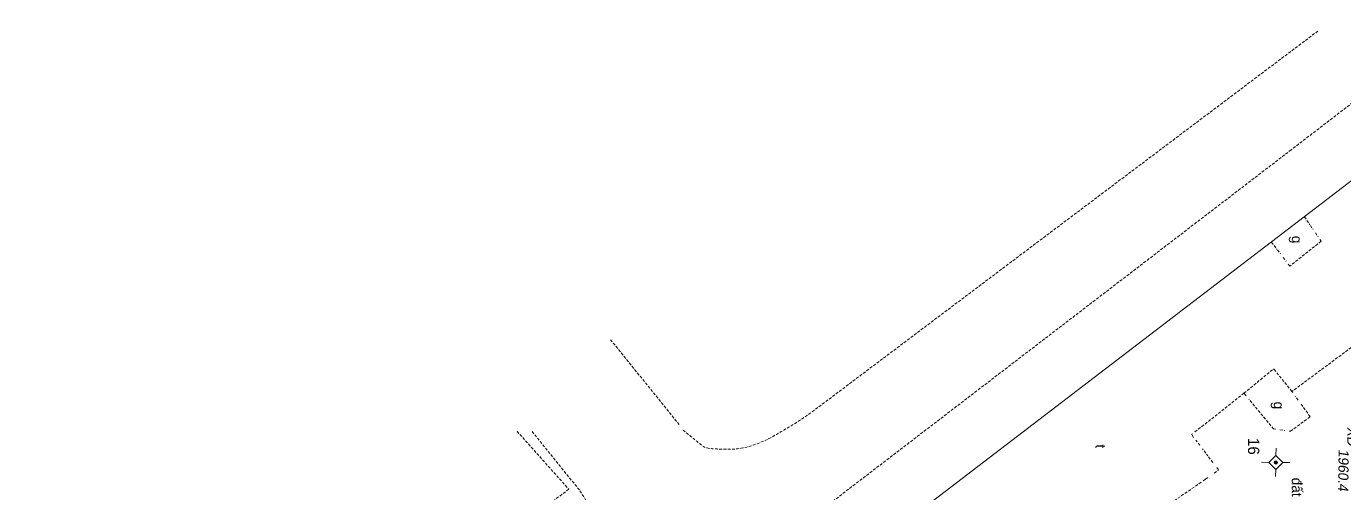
# Model space of a CAD drawing. Extents: x 601689 to 602595, y 1189742 to 1190763.
# Drawn here: x 601705 to 601821, y 1190586.4 to 1190627.6 of the extents above; entities that cross this region are included whole.
import ezdxf
from ezdxf.enums import TextEntityAlignment as Align

# ---------------------------------------------------------------- set-up
doc = ezdxf.new("R2010")
doc.units = 0
doc.header["$MEASUREMENT"] = 0
doc.linetypes.add('HIDDEN', pattern=[0.375, 0.25, -0.125])
for name, color, linetype in [('10', 250, 'Continuous'), ('11', 7, 'Continuous'), ('13', 7, 'Continuous'), ('14', 7, 'Continuous'), ('15', 7, 'Continuous'), ('22', 7, 'Continuous'), ('53', 7, 'Continuous')]:
    doc.layers.add(name, color=color, linetype=linetype)
doc.layers.get('0').off()
doc.styles.add('TXT', font='vnshx.shx')

# ---------------------------------------------------------------- blocks, each defined once
blk = doc.blocks.new('Q')
at = {"color": 7, "linetype": 'Continuous', "lineweight": 0, "style": 'TXT'}
for s, height, p in [('%%167o v%%207 th%%184ng 10 n%%168m 2001 %%174%%213n th%%184ng 5 n%%168m 2002', 0.5, (0, 5.4)), ('Ki%%211m tra th%%184ng      n%%168m', 0.5, (21, 5.4)), ('C%%172 quan %%174o v%%207: X%%221 nghi%%214p PTCN Tr%%190c %%174%%222a - B%%182n %%174%%229 ', 0.5, (0, 4.4)), ('C%%172 quan ki%%211m tra: C%%171ng ty XNK v%%181 t%%173 v%%202n d%%222ch v%%244 %%167o %%174%%185c B%%182n %%174%%229', 0.499998, (21, 4.4))]:
    blk.add_text(s, height=height, dxfattribs=at).set_placement(p)
blk = doc.blocks.new('*M2927292729272927')
at = {"layer": '13', "color": 3, "linetype": 'Continuous', "lineweight": 0}
blk.add_line((602255.794, 1189475.276), (602259.619, 1189475.276), dxfattribs=at)
at = {"layer": '13', "color": 3, "linetype": 'Continuous', "lineweight": 0, "style": 'TXT', "oblique": 7.60551}
for s, p in [('16', (602256.17, 1189476.026)), ('1960.4', (602255.794, 1189474.526))]:
    blk.add_text(s, height=0.9, dxfattribs=at).set_placement(p, align=Align.MIDDLE_LEFT)
blk.add_text('XD', height=0.9, dxfattribs=at).set_placement((602255.499, 1189475.276), align=Align.MIDDLE_RIGHT)
blk = doc.blocks.new('CENTRD')
at = {"layer": '11', "linetype": 'Continuous', "lineweight": 0}
h = blk.add_hatch(color=2, dxfattribs=at)
edge = h.paths.add_edge_path()
edge.add_arc((0, 0), 0.15, 0, 360)
at = {"layer": '11', "color": 2, "linetype": 'Continuous', "lineweight": 0}
for p, q in [((0, 1.25), (0, 0.62)), ((-0.62, 0), (-1.25, 0)), ((0, 0.62), (-0.62, 0)), ((-0.62, 0), (0, -0.62)), ((0.62, 0), (0, 0.62)), ((0, -0.62), (0.62, 0)), ((1.25, 0), (0.62, 0)), ((0, -0.62), (0, -1.25))]:
    blk.add_line(p, q, dxfattribs=at)
blk.add_circle((0, 0), 0.15, dxfattribs=at)

msp = doc.modelspace()

# ---------------------------------------------------------------- linework, layer by layer
at = {"layer": '10', "color": 7, "linetype": 'Continuous', "lineweight": 0}
msp.add_lwpolyline([(601822.3, 1190614.54), (601780.96, 1190582.9), (601781, 1190576.48), (601781.09, 1190576.21), (601783.76, 1190571.73), (601793.52, 1190553.82), (601796.09, 1190555.58), (601798.15, 1190556.88), (601798, 1190557.21), (601799.84, 1190558.49), (601844.78, 1190591.18), (601847.51, 1190593.39)], dxfattribs=at)
at = {"layer": '14', "color": 6, "linetype": 'HIDDEN', "lineweight": 0}
for p, q in [((601817.45, 1190610.82), (601817.91, 1190610.12)), ((601817.96, 1190610.07), (601818.21, 1190609.7)), ((601818.4, 1190609.42), (601818.64, 1190609.08)), ((601814.54, 1190608.59), (601815.01, 1190607.97)), ((601818.9, 1190608.67), (601816.16, 1190606.48)), ((601818.8, 1190608.82), (601818.9, 1190608.67)), ((601815.06, 1190607.91), (601815.32, 1190607.58)), ((601815.57, 1190607.25), (601815.82, 1190606.92)), ((601816.02, 1190606.65), (601816.15, 1190606.48)), ((601812.12, 1190595.28), (601814.73, 1190597.43)), ((601814.81, 1190597.34), (601814.73, 1190597.43)), ((601816.34, 1190595.43), (601814.81, 1190597.34)), ((601816.41, 1190595.33), (601816.34, 1190595.43)), ((601812.12, 1190595.28), (601807.8, 1190591.86)), ((601812.31, 1190595.05), (601812.12, 1190595.28)), ((601814.73, 1190592.13), (601812.54, 1190594.77)), ((601816.89, 1190594.68), (601816.63, 1190595.02)), ((601817.95, 1190593.21), (601817.11, 1190594.36)), ((601816.22, 1190591.93), (601817.95, 1190593.21)), ((601814.73, 1190592.13), (601814.91, 1190592.11)), ((601815.29, 1190592.06), (601815.69, 1190592)), ((601816.11, 1190591.94), (601816.22, 1190591.93)), ((601807.58, 1190591.7), (601807.51, 1190591.64)), ((601807.69, 1190591.38), (601807.51, 1190591.64)), ((601808.23, 1190590.69), (601807.89, 1190591.14)), ((601808.76, 1190589.99), (601808.48, 1190590.37)), ((601809.38, 1190589.18), (601808.82, 1190589.92)), ((601809.51, 1190588.25), (601809.88, 1190588.52)), ((601809.88, 1190588.52), (601809.67, 1190588.81)), ((601801.05, 1190582.4), (601808.41, 1190587.48)), ((601808.52, 1190587.56), (601808.74, 1190587.72)), ((601808.74, 1190587.72), (601809.03, 1190587.92))]:
    msp.add_line(p, q, dxfattribs=at)
msp.add_lwpolyline([(601823.85, 1190600.64), (601823.67, 1190600.88), (601816.34, 1190595.43)], dxfattribs=at)
at = {"layer": '22', "color": 7, "linetype": 'HIDDEN', "lineweight": 0}
for p, q in [((601762.42, 1190592.51), (601756.3, 1190600.08)), ((601748.14, 1190591.93), (601752.7, 1190586.82)), ((601752.7, 1190586.82), (601749.73, 1190584.62))]:
    msp.add_line(p, q, dxfattribs=at)
for points in [[(601824.97, 1190623.41), (601816.28, 1190616.73), (601775.84, 1190585.69)], [(601749.46, 1190591.91), (601753.68, 1190586.69), (601761.54, 1190573.82), (601787.23, 1190532)]]:
    msp.add_lwpolyline(points, dxfattribs=at)
msp.add_open_spline([(601818.63, 1190627.19), (601803.8, 1190616.01), (601788.97, 1190604.84), (601774.14, 1190593.66), (601773.07, 1190592.86), (601771.92, 1190592.2), (601770.74, 1190591.52), (601769.99, 1190591.08), (601769.2, 1190590.77), (601768.35, 1190590.53), (601767.49, 1190590.3), (601766.6, 1190590.32), (601765.74, 1190590.37), (601765.29, 1190590.4), (601764.77, 1190590.38), (601764.42, 1190590.67), (601763.84, 1190591.14), (601763.27, 1190591.6), (601762.69, 1190592.07)], degree=3, knots=[0, 0, 0, 0, 0.813107, 0.813107, 0.813107, 0.871771, 0.871771, 0.871771, 0.909564, 0.909564, 0.909564, 0.947774, 0.947774, 0.947774, 0.967467, 0.967467, 0.967467, 1, 1, 1, 1], dxfattribs=at)

# ---------------------------------------------------------------- block references
at = {"color": 7, "linetype": 'Continuous', "lineweight": 0, "xscale": 2.5, "yscale": 2.5, "rotation": 269.1680420500809}
msp.add_blockref('Q', (601810.17, 1190627.77), dxfattribs=at)
at = {"color": 7, "linetype": 'Continuous', "lineweight": 0, "rotation": 269.1680420500809}
msp.add_blockref('Q', (601701.29, 1190587.11), dxfattribs=at)
at = {"layer": '11', "color": 2, "linetype": 'Continuous', "lineweight": 0, "rotation": 269.1680420500809}
msp.add_blockref('CENTRD', (601814.92, 1190589.18), dxfattribs=at)
at = {"layer": '13', "color": 3, "linetype": 'Continuous', "lineweight": 0, "rotation": 269.1680420500809}
msp.add_blockref('*M2927292729272927', (-578783.54, 1810053.69), dxfattribs=at)

# ---------------------------------------------------------------- texts
at = {"layer": '15', "color": 7, "linetype": 'Continuous', "lineweight": 0, "style": 'TXT'}
for s, p in [('g', (601816.78, 1190609.15)), ('g', (601815.19, 1190594.54)), ('t', (601799.5, 1190590.77)), ('%%174%%202t tr%%232ng', (601816.77, 1190587.84))]:
    msp.add_text(s, height=0.9, rotation=270.5644, dxfattribs=at).set_placement(p, align=Align.MIDDLE_LEFT)
at = {"layer": '53', "color": 200, "linetype": 'Continuous', "lineweight": 0, "style": 'TXT'}
msp.add_text('16', height=1, rotation=269.2144, dxfattribs=at).set_placement((601812.99, 1190591.34), align=Align.MIDDLE_LEFT)

doc.saveas('drawing.dxf')
